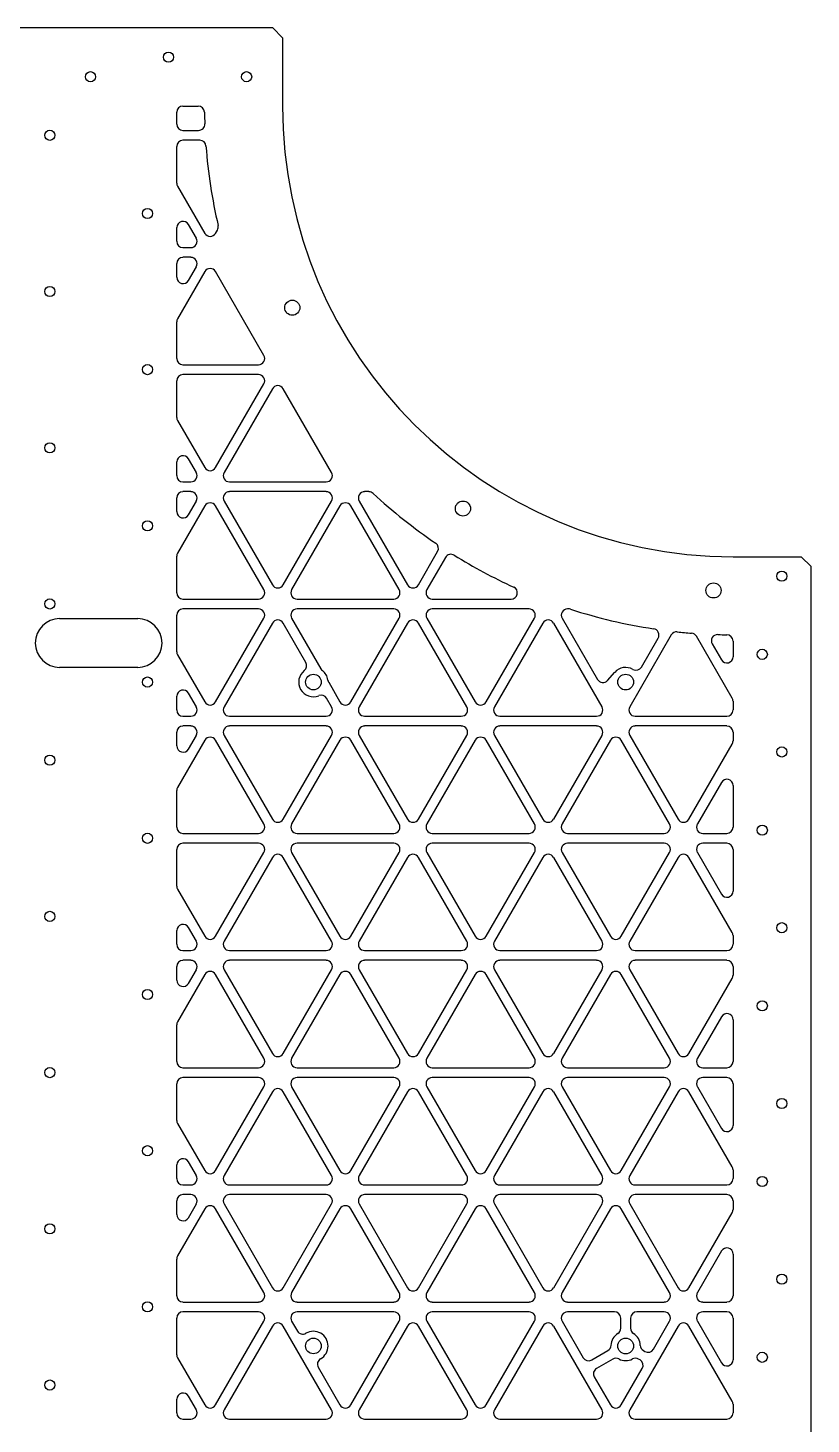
# Model space of a CAD drawing. Header units: inches. Extents: x -14.6 to 14.6, y -15.4 to 14.9.
# Drawn here: x 4.59 to 14.62, y -3 to 14.88 of the extents above; entities that cross this region are included whole.
import ezdxf

# ---------------------------------------------------------------- set-up
doc = ezdxf.new("R2010")
doc.units = ezdxf.units.IN
doc.header["$MEASUREMENT"] = 0

msp = doc.modelspace()

# ---------------------------------------------------------------- linework, layer by layer
at = {"color": 7, "linetype": 'Continuous', "lineweight": 25}
for p, q in [((7.73, 14.875), (-7.73, 14.875)), ((7.855, 14.75), (7.73, 14.875)), ((7.855, 14.75), (7.855, 13.875)), ((6.5, 13.643), (6.5, 13.795)), ((6.58, 13.875), (6.775, 13.875)), ((6.58, 13.562), (6.779, 13.562)), ((6.795, 13.438), (6.58, 13.438)), ((6.5, 12.888), (6.5, 13.357)), ((6.511, 12.848), (6.859, 12.245)), ((6.751, 12.182), (6.649, 12.358)), ((6.5, 12.143), (6.5, 12.318)), ((6.997, 12.245), (7.022, 12.287)), ((6.58, 12.062), (6.681, 12.062)), ((6.5, 11.682), (6.5, 11.857)), ((6.681, 11.938), (6.58, 11.938)), ((6.649, 11.642), (6.751, 11.818)), ((6.859, 11.755), (6.511, 11.152)), ((7.617, 10.682), (6.997, 11.755)), ((6.5, 10.643), (6.5, 11.112)), ((6.58, 10.562), (7.547, 10.562)), ((7.547, 10.438), (6.58, 10.438)), ((6.5, 9.888), (6.5, 10.357)), ((6.997, 9.245), (7.617, 10.318)), ((7.725, 10.255), (7.106, 9.182)), ((8.483, 9.182), (7.864, 10.255)), ((6.511, 9.848), (6.859, 9.245)), ((6.5, 9.143), (6.5, 9.318)), ((6.751, 9.182), (6.649, 9.358)), ((6.58, 9.062), (6.681, 9.062)), ((6.681, 8.938), (6.58, 8.938)), ((7.175, 9.062), (8.413, 9.062)), ((8.413, 8.938), (7.175, 8.938)), ((8.962, 8.938), (8.907, 8.938)), ((6.5, 8.682), (6.5, 8.857)), ((6.649, 8.642), (6.751, 8.818)), ((7.106, 8.818), (7.725, 7.745)), ((7.864, 7.745), (8.483, 8.818)), ((8.838, 8.818), (9.457, 7.745)), ((6.859, 8.755), (6.511, 8.152)), ((7.617, 7.683), (6.997, 8.755)), ((8.591, 8.755), (7.972, 7.683)), ((9.349, 7.683), (8.73, 8.755)), ((6.5, 7.643), (6.5, 8.112)), ((9.596, 7.745), (9.842, 8.171)), ((9.942, 8.096), (9.704, 7.683)), ((13.625, 8.105), (14.5, 8.105)), ((14.625, 7.98), (14.5, 8.105)), ((14.625, -7.98), (14.625, 7.98)), ((6.58, 7.562), (7.547, 7.562)), ((8.041, 7.562), (9.279, 7.562)), ((9.773, 7.562), (10.783, 7.562)), ((6.5, 6.888), (6.5, 7.357)), ((7.547, 7.438), (6.58, 7.438)), ((9.279, 7.438), (8.041, 7.438)), ((11.012, 7.438), (9.773, 7.438)), ((11.517, 7.438), (11.505, 7.438)), ((5, 7.312), (6, 7.312)), ((6.997, 6.245), (7.617, 7.317)), ((7.725, 7.255), (7.106, 6.183)), ((8.155, 6.751), (7.864, 7.255)), ((7.972, 7.317), (8.345, 6.671)), ((8.73, 6.245), (9.349, 7.317)), ((9.457, 7.255), (8.838, 6.183)), ((10.215, 6.183), (9.596, 7.255)), ((9.704, 7.317), (10.323, 6.245)), ((10.462, 6.245), (11.081, 7.317)), ((11.189, 7.255), (10.57, 6.183)), ((11.947, 6.183), (11.328, 7.255)), ((11.436, 7.317), (11.888, 6.534)), ((12.833, 7.103), (12.302, 6.183)), ((12.452, 6.692), (12.666, 7.063)), ((13.614, 6.294), (13.157, 7.086)), ((13.358, 6.988), (13.476, 6.784)), ((13.625, 7.025), (13.625, 6.824)), ((6.511, 6.848), (6.859, 6.245)), ((6, 6.688), (5, 6.688)), ((12.017, 6.521), (12.11, 6.625)), ((8.446, 6.497), (8.591, 6.245)), ((6.5, 6.143), (6.5, 6.318)), ((6.751, 6.183), (6.649, 6.358)), ((8.483, 6.183), (8.42, 6.292)), ((13.625, 6.254), (13.625, 6.143)), ((6.58, 6.062), (6.681, 6.062)), ((6.681, 5.938), (6.58, 5.938)), ((7.175, 6.062), (8.413, 6.062)), ((8.413, 5.938), (7.175, 5.938)), ((8.907, 6.062), (10.145, 6.062)), ((10.145, 5.938), (8.907, 5.938)), ((10.639, 6.062), (11.878, 6.062)), ((11.878, 5.938), (10.639, 5.938)), ((12.371, 6.062), (13.545, 6.062)), ((13.545, 5.938), (12.371, 5.938)), ((6.5, 5.682), (6.5, 5.857)), ((6.859, 5.755), (6.511, 5.152)), ((6.649, 5.642), (6.751, 5.817)), ((7.617, 4.683), (6.997, 5.755)), ((7.106, 5.817), (7.725, 4.745)), ((7.864, 4.745), (8.483, 5.817)), ((8.591, 5.755), (7.972, 4.683)), ((9.349, 4.683), (8.73, 5.755)), ((8.838, 5.817), (9.457, 4.745)), ((9.596, 4.745), (10.215, 5.817)), ((10.323, 5.755), (9.704, 4.683)), ((11.081, 4.683), (10.462, 5.755)), ((10.57, 5.817), (11.189, 4.745)), ((11.328, 4.745), (11.947, 5.817)), ((12.055, 5.755), (11.436, 4.683)), ((12.813, 4.683), (12.194, 5.755)), ((12.302, 5.817), (12.921, 4.745)), ((13.625, 5.857), (13.625, 5.746)), ((13.06, 4.745), (13.614, 5.706)), ((13.476, 5.216), (13.168, 4.683)), ((6.5, 4.643), (6.5, 5.112)), ((13.625, 5.176), (13.625, 4.643)), ((6.58, 4.562), (7.547, 4.562)), ((8.041, 4.562), (9.279, 4.562)), ((9.773, 4.562), (11.012, 4.562)), ((11.505, 4.562), (12.744, 4.562)), ((13.237, 4.562), (13.545, 4.562)), ((6.5, 3.888), (6.5, 4.357)), ((7.547, 4.438), (6.58, 4.438)), ((6.997, 3.245), (7.617, 4.317)), ((7.972, 4.317), (8.591, 3.245)), ((9.279, 4.438), (8.041, 4.438)), ((8.73, 3.245), (9.349, 4.317)), ((9.704, 4.317), (10.323, 3.245)), ((11.012, 4.438), (9.773, 4.438)), ((10.462, 3.245), (11.081, 4.317)), ((11.436, 4.317), (12.055, 3.245)), ((12.744, 4.438), (11.505, 4.438)), ((12.194, 3.245), (12.813, 4.317)), ((13.168, 4.317), (13.476, 3.784)), ((13.545, 4.438), (13.237, 4.438)), ((13.625, 4.357), (13.625, 3.824)), ((7.725, 4.255), (7.106, 3.183)), ((8.483, 3.183), (7.864, 4.255)), ((9.457, 4.255), (8.838, 3.183)), ((10.215, 3.183), (9.596, 4.255)), ((11.189, 4.255), (10.57, 3.183)), ((11.947, 3.183), (11.328, 4.255)), ((12.921, 4.255), (12.302, 3.183)), ((13.614, 3.294), (13.06, 4.255)), ((6.511, 3.848), (6.859, 3.245)), ((6.5, 3.143), (6.5, 3.318)), ((6.751, 3.183), (6.649, 3.358)), ((13.625, 3.254), (13.625, 3.143)), ((6.58, 3.062), (6.681, 3.062)), ((7.175, 3.062), (8.413, 3.062)), ((8.907, 3.062), (10.145, 3.062)), ((10.639, 3.062), (11.878, 3.062)), ((12.371, 3.062), (13.545, 3.062)), ((6.681, 2.938), (6.58, 2.938)), ((8.413, 2.938), (7.175, 2.938)), ((10.145, 2.938), (8.907, 2.938)), ((11.878, 2.938), (10.639, 2.938)), ((13.545, 2.938), (12.371, 2.938)), ((6.5, 2.682), (6.5, 2.857)), ((6.859, 2.755), (6.511, 2.152)), ((6.649, 2.642), (6.751, 2.817)), ((7.617, 1.683), (6.997, 2.755)), ((7.106, 2.817), (7.725, 1.745)), ((7.864, 1.745), (8.483, 2.817)), ((8.591, 2.755), (7.972, 1.683)), ((9.349, 1.683), (8.73, 2.755)), ((8.838, 2.817), (9.457, 1.745)), ((9.596, 1.745), (10.215, 2.817)), ((10.323, 2.755), (9.704, 1.683)), ((11.081, 1.683), (10.462, 2.755)), ((10.57, 2.817), (11.189, 1.745)), ((11.328, 1.745), (11.947, 2.817)), ((12.055, 2.755), (11.436, 1.683)), ((12.813, 1.683), (12.194, 2.755)), ((12.302, 2.817), (12.921, 1.745)), ((13.06, 1.745), (13.614, 2.706)), ((13.625, 2.857), (13.625, 2.746)), ((13.476, 2.216), (13.168, 1.683)), ((13.625, 2.176), (13.625, 1.643)), ((6.5, 1.643), (6.5, 2.112)), ((6.58, 1.562), (7.547, 1.562)), ((7.547, 1.438), (6.58, 1.438)), ((8.041, 1.562), (9.279, 1.562)), ((9.279, 1.438), (8.041, 1.438)), ((9.773, 1.562), (11.012, 1.562)), ((11.012, 1.438), (9.773, 1.438)), ((11.505, 1.562), (12.744, 1.562)), ((12.744, 1.438), (11.505, 1.438)), ((13.237, 1.562), (13.545, 1.562)), ((13.545, 1.438), (13.237, 1.438)), ((6.5, 0.888), (6.5, 1.357)), ((6.997, 0.245), (7.617, 1.317)), ((7.725, 1.255), (7.106, 0.182)), ((8.483, 0.182), (7.864, 1.255)), ((7.972, 1.317), (8.591, 0.245)), ((8.73, 0.245), (9.349, 1.317)), ((9.457, 1.255), (8.838, 0.182)), ((10.215, 0.182), (9.596, 1.255)), ((9.704, 1.317), (10.323, 0.245)), ((10.462, 0.245), (11.081, 1.317)), ((11.189, 1.255), (10.57, 0.182)), ((11.947, 0.182), (11.328, 1.255)), ((11.436, 1.317), (12.055, 0.245)), ((12.194, 0.245), (12.813, 1.317)), ((12.921, 1.255), (12.302, 0.182)), ((13.614, 0.294), (13.06, 1.255)), ((13.168, 1.317), (13.476, 0.784)), ((13.625, 1.357), (13.625, 0.824)), ((6.511, 0.848), (6.859, 0.245)), ((6.751, 0.182), (6.649, 0.358)), ((6.5, 0.142), (6.5, 0.318)), ((13.625, 0.254), (13.625, 0.142)), ((6.58, 0.062), (6.681, 0.062)), ((7.175, 0.062), (8.413, 0.062)), ((8.907, 0.062), (10.145, 0.062)), ((10.639, 0.062), (11.878, 0.062)), ((12.371, 0.062), (13.545, 0.062)), ((6.5, -0.318), (6.5, -0.142)), ((6.681, -0.062), (6.58, -0.062)), ((8.413, -0.062), (7.175, -0.062)), ((10.145, -0.062), (8.907, -0.062)), ((11.878, -0.062), (10.639, -0.062)), ((13.545, -0.062), (12.371, -0.062)), ((13.625, -0.142), (13.625, -0.254)), ((6.859, -0.245), (6.511, -0.848)), ((6.649, -0.358), (6.751, -0.182)), ((7.617, -1.317), (6.997, -0.245)), ((7.106, -0.182), (7.725, -1.255)), ((7.864, -1.255), (8.483, -0.182)), ((8.591, -0.245), (7.972, -1.317)), ((9.349, -1.317), (8.73, -0.245)), ((8.838, -0.182), (9.457, -1.255)), ((9.596, -1.255), (10.215, -0.182)), ((10.323, -0.245), (9.704, -1.317)), ((11.081, -1.317), (10.462, -0.245)), ((10.57, -0.182), (11.189, -1.255)), ((11.328, -1.255), (11.947, -0.182)), ((12.055, -0.245), (11.436, -1.317)), ((12.813, -1.317), (12.194, -0.245)), ((12.302, -0.182), (12.921, -1.255)), ((13.06, -1.255), (13.614, -0.294)), ((6.5, -1.357), (6.5, -0.888)), ((13.476, -0.784), (13.168, -1.317)), ((13.625, -0.824), (13.625, -1.357)), ((6.58, -1.438), (7.547, -1.438)), ((7.547, -1.562), (6.58, -1.562)), ((8.041, -1.438), (9.279, -1.438)), ((9.279, -1.562), (8.041, -1.562)), ((9.773, -1.438), (11.012, -1.438)), ((11.012, -1.562), (9.773, -1.562)), ((11.505, -1.438), (12.744, -1.438)), ((12.107, -1.562), (11.505, -1.562)), ((12.744, -1.562), (12.393, -1.562)), ((13.237, -1.438), (13.545, -1.438)), ((13.545, -1.562), (13.237, -1.562)), ((6.5, -2.112), (6.5, -1.643)), ((6.997, -2.755), (7.617, -1.683)), ((7.725, -1.745), (7.106, -2.817)), ((8.483, -2.817), (7.864, -1.745)), ((7.972, -1.683), (8.045, -1.809)), ((8.73, -2.755), (9.349, -1.683)), ((9.457, -1.745), (8.838, -2.817)), ((10.215, -2.817), (9.596, -1.745)), ((9.704, -1.683), (10.323, -2.755)), ((10.462, -2.755), (11.081, -1.683)), ((11.189, -1.745), (10.57, -2.817)), ((11.947, -2.817), (11.328, -1.745)), ((11.436, -1.683), (11.706, -2.15)), ((12.188, -1.774), (12.188, -1.643)), ((12.921, -1.745), (12.302, -2.817)), ((12.312, -1.643), (12.312, -1.774)), ((12.606, -2.041), (12.813, -1.683)), ((13.614, -2.706), (13.06, -1.745)), ((13.168, -1.683), (13.476, -2.216)), ((13.625, -1.643), (13.625, -2.176)), ((11.815, -2.179), (12.023, -2.059)), ((12.477, -2.059), (12.497, -2.07)), ((6.511, -2.152), (6.859, -2.755)), ((8.313, -2.273), (8.591, -2.755)), ((12.085, -2.167), (11.877, -2.287)), ((12.194, -2.755), (12.463, -2.288)), ((12.434, -2.178), (12.415, -2.167)), ((11.848, -2.397), (12.055, -2.755)), ((6.751, -2.817), (6.649, -2.642)), ((6.5, -2.857), (6.5, -2.682)), ((13.625, -2.746), (13.625, -2.857)), ((6.58, -2.938), (6.681, -2.938)), ((7.175, -2.938), (8.413, -2.938)), ((8.907, -2.938), (10.145, -2.938)), ((10.639, -2.938), (11.878, -2.938)), ((12.371, -2.938), (13.545, -2.938))]:
    msp.add_line(p, q, dxfattribs=at)
for centre, radius in [((6.395, 14.5), 0.065), ((5.395, 14.25), 0.065), ((7.395, 14.25), 0.065), ((4.875, 13.5), 0.065), ((6.125, 12.5), 0.065), ((4.875, 11.5), 0.065), ((7.98, 11.293), 0.0968), ((6.125, 10.5), 0.065), ((4.875, 9.5), 0.065), ((10.166, 8.721), 0.0968), ((6.125, 8.5), 0.065), ((14.25, 7.855), 0.065), ((13.375, 7.673), 0.0967), ((4.875, 7.5), 0.065), ((14, 6.855), 0.065), ((6.125, 6.5), 0.065), ((8.25, 6.5), 0.1), ((12.25, 6.5), 0.101), ((4.875, 5.5), 0.065), ((14.25, 5.605), 0.065), ((14, 4.605), 0.065), ((6.125, 4.5), 0.065), ((4.875, 3.5), 0.065), ((14.25, 3.355), 0.065), ((6.125, 2.5), 0.065), ((14, 2.355), 0.065), ((4.875, 1.5), 0.065), ((14.25, 1.105), 0.065), ((6.125, 0.5), 0.065), ((14, 0.105), 0.065), ((4.875, -0.5), 0.065), ((14.25, -1.145), 0.065), ((6.125, -1.5), 0.065), ((8.25, -2), 0.1), ((12.25, -2), 0.101), ((14, -2.145), 0.065), ((4.875, -2.5), 0.065)]:
    msp.add_circle(centre, radius, dxfattribs=at)
for centre, radius, start, end in [((6.58, 13.795), 0.08, 90, 180), ((6.775, 13.795), 0.08, 0.6692, 90), ((13.625, 13.875), 6.77, 180.6692, 181.9451), ((13.625, 13.875), 5.77, 180, 270), ((6.58, 13.643), 0.08, 180, 270), ((6.779, 13.643), 0.08, 270, 1.9451), ((6.58, 13.357), 0.08, 90, 180), ((6.795, 13.357), 0.08, 4.3327, 90), ((13.625, 13.875), 6.77, 184.3327, 193.0635), ((6.58, 12.888), 0.08, 180, 210), ((6.58, 12.318), 0.08, 30, 180), ((6.952, 12.327), 0.08, 330, 13.0635), ((6.681, 12.143), 0.08, 270, 30), ((6.928, 12.285), 0.08, 210, 330), ((6.58, 12.143), 0.08, 180, 270), ((6.58, 11.857), 0.08, 90, 180), ((6.681, 11.857), 0.08, 330, 90), ((6.58, 11.682), 0.08, 180, 330), ((6.928, 11.715), 0.08, 30, 150), ((6.58, 11.112), 0.08, 150, 180), ((6.58, 10.643), 0.08, 180, 270), ((7.547, 10.643), 0.08, 270, 30), ((6.58, 10.357), 0.08, 90, 180), ((7.547, 10.357), 0.08, 330, 90), ((7.794, 10.215), 0.08, 30, 150), ((6.58, 9.888), 0.08, 180, 210), ((6.58, 9.318), 0.08, 30, 180), ((6.58, 9.143), 0.08, 180, 270), ((6.681, 9.143), 0.08, 270, 30), ((6.928, 9.285), 0.08, 210, 330), ((7.175, 9.143), 0.08, 150, 270), ((8.413, 9.143), 0.08, 270, 30), ((6.681, 8.857), 0.08, 330, 90), ((7.175, 8.857), 0.08, 90, 210), ((8.413, 8.857), 0.08, 330, 90), ((8.907, 8.857), 0.08, 90, 210), ((8.962, 8.857), 0.08, 47.0949, 90), ((6.58, 8.857), 0.08, 90, 180), ((6.928, 8.715), 0.08, 30, 150), ((8.66, 8.715), 0.08, 30, 150), ((13.625, 13.875), 6.77, 227.0949, 235.7756), ((6.58, 8.682), 0.08, 180, 330), ((9.772, 8.211), 0.08, 330, 55.7756), ((6.58, 8.112), 0.08, 150, 180), ((10.012, 8.056), 0.08, 58.1629, 150), ((13.625, 13.875), 6.77, 238.1629, 245.4852), ((7.794, 7.785), 0.08, 210, 330), ((9.526, 7.785), 0.08, 210, 330), ((10.783, 7.643), 0.08, 270, 65.4852), ((6.58, 7.643), 0.08, 180, 270), ((7.547, 7.643), 0.08, 270, 30), ((8.041, 7.643), 0.08, 150, 270), ((9.279, 7.643), 0.08, 270, 30), ((9.773, 7.643), 0.08, 150, 270), ((6.58, 7.357), 0.08, 90, 180), ((7.547, 7.357), 0.08, 330, 90), ((8.041, 7.357), 0.08, 90, 210), ((9.279, 7.357), 0.08, 330, 90), ((9.773, 7.357), 0.08, 90, 210), ((11.012, 7.357), 0.08, 330, 90), ((11.505, 7.357), 0.08, 90, 210), ((11.517, 7.357), 0.08, 72.0749, 90), ((13.625, 13.875), 6.77, 252.0749, 261.3641), ((5, 7), 0.312, 90, 270), ((6, 7), 0.312, 270, 90), ((7.794, 7.215), 0.08, 30, 150), ((9.526, 7.215), 0.08, 30, 150), ((11.258, 7.215), 0.08, 30, 150), ((12.596, 7.103), 0.08, 330, 81.3641), ((12.903, 7.063), 0.08, 83.9474, 150), ((13.625, 13.875), 6.77, 263.9474, 265.5029), ((13.088, 7.046), 0.08, 30, 85.5029), ((13.428, 7.028), 0.08, 88.348, 210), ((13.625, 13.875), 6.77, 268.348, 269.3308), ((13.545, 7.025), 0.08, 0, 89.3308), ((6.58, 6.888), 0.08, 180, 210), ((13.545, 6.824), 0.08, 210, 0), ((8.25, 6.5), 0.188, 127.9958, 292.0042), ((8.085, 6.711), 0.08, 307.9958, 30), ((8.414, 6.711), 0.08, 210, 232.1319), ((8.25, 6.5), 0.188, 7.8681, 52.1319), ((12.25, 6.5), 0.187, 60.2808, 138.3468), ((12.383, 6.732), 0.08, 240.2808, 330), ((8.515, 6.537), 0.08, 187.8681, 210), ((11.958, 6.574), 0.08, 210, 318.3468), ((6.58, 6.318), 0.08, 30, 180), ((8.35, 6.252), 0.08, 30, 112.0042), ((13.545, 6.254), 0.08, 0, 30), ((6.58, 6.143), 0.08, 180, 270), ((6.681, 6.143), 0.08, 270, 30), ((6.928, 6.285), 0.08, 210, 330), ((7.175, 6.143), 0.08, 150, 270), ((8.413, 6.143), 0.08, 270, 30), ((8.66, 6.285), 0.08, 210, 330), ((8.907, 6.143), 0.08, 150, 270), ((10.145, 6.143), 0.08, 270, 30), ((10.392, 6.285), 0.08, 210, 330), ((10.639, 6.143), 0.08, 150, 270), ((11.878, 6.143), 0.08, 270, 30), ((12.371, 6.143), 0.08, 150, 270), ((13.545, 6.143), 0.08, 270, 360), ((6.58, 5.857), 0.08, 90, 180), ((6.681, 5.857), 0.08, 330, 90), ((7.175, 5.857), 0.08, 90, 210), ((8.413, 5.857), 0.08, 330, 90), ((8.907, 5.857), 0.08, 90, 210), ((10.145, 5.857), 0.08, 330, 90), ((10.639, 5.857), 0.08, 90, 210), ((11.878, 5.857), 0.08, 330, 90), ((12.371, 5.857), 0.08, 90, 210), ((13.545, 5.857), 0.08, 0, 90), ((6.928, 5.715), 0.08, 30, 150), ((8.66, 5.715), 0.08, 30, 150), ((10.392, 5.715), 0.08, 30, 150), ((12.124, 5.715), 0.08, 30, 150), ((13.545, 5.746), 0.08, 330, 360), ((6.58, 5.682), 0.08, 180, 330), ((13.545, 5.176), 0.08, 0, 150), ((6.58, 5.112), 0.08, 150, 180), ((7.547, 4.643), 0.08, 270, 30), ((7.794, 4.785), 0.08, 210, 330), ((8.041, 4.643), 0.08, 150, 270), ((9.279, 4.643), 0.08, 270, 30), ((9.526, 4.785), 0.08, 210, 330), ((9.773, 4.643), 0.08, 150, 270), ((11.012, 4.643), 0.08, 270, 30), ((11.258, 4.785), 0.08, 210, 330), ((11.505, 4.643), 0.08, 150, 270), ((12.744, 4.643), 0.08, 270, 30), ((12.99, 4.785), 0.08, 210, 330), ((13.237, 4.643), 0.08, 150, 270), ((6.58, 4.643), 0.08, 180, 270), ((13.545, 4.643), 0.08, 270, 360), ((6.58, 4.357), 0.08, 90, 180), ((7.547, 4.357), 0.08, 330, 90), ((7.794, 4.215), 0.08, 30, 150), ((8.041, 4.357), 0.08, 90, 210), ((9.279, 4.357), 0.08, 330, 90), ((9.526, 4.215), 0.08, 30, 150), ((9.773, 4.357), 0.08, 90, 210), ((11.012, 4.357), 0.08, 330, 90), ((11.258, 4.215), 0.08, 30, 150), ((11.505, 4.357), 0.08, 90, 210), ((12.744, 4.357), 0.08, 330, 90), ((12.99, 4.215), 0.08, 30, 150), ((13.237, 4.357), 0.08, 90, 210), ((13.545, 4.357), 0.08, 0, 90), ((6.58, 3.888), 0.08, 180, 210), ((13.545, 3.824), 0.08, 210, 0), ((6.58, 3.318), 0.08, 30, 180), ((6.928, 3.285), 0.08, 210, 330), ((8.66, 3.285), 0.08, 210, 330), ((10.392, 3.285), 0.08, 210, 330), ((12.124, 3.285), 0.08, 210, 330), ((13.545, 3.254), 0.08, 0, 30), ((6.58, 3.143), 0.08, 180, 270), ((6.681, 3.143), 0.08, 270, 30), ((7.175, 3.143), 0.08, 150, 270), ((8.413, 3.143), 0.08, 270, 30), ((8.907, 3.143), 0.08, 150, 270), ((10.145, 3.143), 0.08, 270, 30), ((10.639, 3.143), 0.08, 150, 270), ((11.878, 3.143), 0.08, 270, 30), ((12.371, 3.143), 0.08, 150, 270), ((13.545, 3.143), 0.08, 270, 360), ((6.58, 2.857), 0.08, 90, 180), ((6.681, 2.857), 0.08, 330, 90), ((7.175, 2.857), 0.08, 90, 210), ((8.413, 2.857), 0.08, 330, 90), ((8.907, 2.857), 0.08, 90, 210), ((10.145, 2.857), 0.08, 330, 90), ((10.639, 2.857), 0.08, 90, 210), ((11.878, 2.857), 0.08, 330, 90), ((12.371, 2.857), 0.08, 90, 210), ((13.545, 2.857), 0.08, 0, 90), ((6.58, 2.682), 0.08, 180, 330), ((6.928, 2.715), 0.08, 30, 150), ((8.66, 2.715), 0.08, 30, 150), ((10.392, 2.715), 0.08, 30, 150), ((12.124, 2.715), 0.08, 30, 150), ((13.545, 2.746), 0.08, 330, 360), ((6.58, 2.112), 0.08, 150, 180), ((13.545, 2.176), 0.08, 0, 150), ((6.58, 1.643), 0.08, 180, 270), ((7.547, 1.643), 0.08, 270, 30), ((7.794, 1.785), 0.08, 210, 330), ((8.041, 1.643), 0.08, 150, 270), ((9.279, 1.643), 0.08, 270, 30), ((9.526, 1.785), 0.08, 210, 330), ((9.773, 1.643), 0.08, 150, 270), ((11.012, 1.643), 0.08, 270, 30), ((11.258, 1.785), 0.08, 210, 330), ((11.505, 1.643), 0.08, 150, 270), ((12.744, 1.643), 0.08, 270, 30), ((12.99, 1.785), 0.08, 210, 330), ((13.237, 1.643), 0.08, 150, 270), ((13.545, 1.643), 0.08, 270, 360), ((6.58, 1.357), 0.08, 90, 180), ((7.547, 1.357), 0.08, 330, 90), ((8.041, 1.357), 0.08, 90, 210), ((9.279, 1.357), 0.08, 330, 90), ((9.773, 1.357), 0.08, 90, 210), ((11.012, 1.357), 0.08, 330, 90), ((11.505, 1.357), 0.08, 90, 210), ((12.744, 1.357), 0.08, 330, 90), ((13.237, 1.357), 0.08, 90, 210), ((13.545, 1.357), 0.08, 0, 90), ((7.794, 1.215), 0.08, 30, 150), ((9.526, 1.215), 0.08, 30, 150), ((11.258, 1.215), 0.08, 30, 150), ((12.99, 1.215), 0.08, 30, 150), ((6.58, 0.888), 0.08, 180, 210), ((13.545, 0.824), 0.08, 210, 0), ((6.58, 0.318), 0.08, 30, 180), ((6.681, 0.142), 0.08, 270, 30), ((6.928, 0.285), 0.08, 210, 330), ((7.175, 0.142), 0.08, 150, 270), ((8.413, 0.142), 0.08, 270, 30), ((8.66, 0.285), 0.08, 210, 330), ((8.907, 0.142), 0.08, 150, 270), ((10.145, 0.142), 0.08, 270, 30), ((10.392, 0.285), 0.08, 210, 330), ((10.639, 0.142), 0.08, 150, 270), ((11.878, 0.142), 0.08, 270, 30), ((12.124, 0.285), 0.08, 210, 330), ((12.371, 0.142), 0.08, 150, 270), ((13.545, 0.254), 0.08, 0, 30), ((6.58, 0.142), 0.08, 180, 270), ((13.545, 0.142), 0.08, 270, 360), ((6.58, -0.142), 0.08, 90, 180), ((6.681, -0.142), 0.08, 330, 90), ((7.175, -0.142), 0.08, 90, 210), ((8.413, -0.142), 0.08, 330, 90), ((8.907, -0.142), 0.08, 90, 210), ((10.145, -0.142), 0.08, 330, 90), ((10.639, -0.142), 0.08, 90, 210), ((11.878, -0.142), 0.08, 330, 90), ((12.371, -0.142), 0.08, 90, 210), ((13.545, -0.142), 0.08, 0, 90), ((6.58, -0.318), 0.08, 180, 330), ((6.928, -0.285), 0.08, 30, 150), ((8.66, -0.285), 0.08, 30, 150), ((10.392, -0.285), 0.08, 30, 150), ((12.124, -0.285), 0.08, 30, 150), ((13.545, -0.254), 0.08, 330, 360), ((6.58, -0.888), 0.08, 150, 180), ((13.545, -0.824), 0.08, 0, 150), ((6.58, -1.357), 0.08, 180, 270), ((7.547, -1.357), 0.08, 270, 30), ((7.794, -1.215), 0.08, 210, 330), ((8.041, -1.357), 0.08, 150, 270), ((9.279, -1.357), 0.08, 270, 30), ((9.526, -1.215), 0.08, 210, 330), ((9.773, -1.357), 0.08, 150, 270), ((11.012, -1.357), 0.08, 270, 30), ((11.258, -1.215), 0.08, 210, 330), ((11.505, -1.357), 0.08, 150, 270), ((12.744, -1.357), 0.08, 270, 30), ((12.99, -1.215), 0.08, 210, 330), ((13.237, -1.357), 0.08, 150, 270), ((13.545, -1.357), 0.08, 270, 360), ((6.58, -1.643), 0.08, 90, 180), ((7.547, -1.643), 0.08, 330, 90), ((8.041, -1.643), 0.08, 90, 210), ((9.279, -1.643), 0.08, 330, 90), ((9.773, -1.643), 0.08, 90, 210), ((11.012, -1.643), 0.08, 330, 90), ((11.505, -1.643), 0.08, 90, 210), ((12.107, -1.643), 0.08, 0, 90), ((12.393, -1.643), 0.08, 90, 180), ((12.744, -1.643), 0.08, 330, 90), ((13.237, -1.643), 0.08, 90, 210), ((13.545, -1.643), 0.08, 0, 90), ((7.794, -1.785), 0.08, 30, 150), ((9.526, -1.785), 0.08, 30, 150), ((11.258, -1.785), 0.08, 30, 150), ((12.107, -1.774), 0.08, 302.1888, 360), ((12.393, -1.774), 0.08, 180, 237.8112), ((12.99, -1.785), 0.08, 30, 150), ((8.114, -1.769), 0.08, 210, 300.4733), ((8.25, -2), 0.188, 299.5267, 120.4733), ((12.25, -2), 0.188, 122.1888, 177.8112), ((12.25, -2), 0.188, 2.1888, 57.8112), ((6.58, -2.112), 0.08, 180, 210), ((11.983, -1.99), 0.08, 300, 357.8112), ((12.517, -1.99), 0.08, 182.1888, 240), ((12.537, -2.001), 0.08, 240, 330), ((8.382, -2.233), 0.08, 119.5267, 210), ((11.775, -2.11), 0.08, 210, 300), ((11.917, -2.357), 0.08, 120, 210), ((12.125, -2.237), 0.08, 62.1888, 120), ((12.25, -2), 0.188, 242.1888, 297.8112), ((12.375, -2.237), 0.08, 60, 117.8112), ((12.394, -2.248), 0.08, 330, 60), ((13.545, -2.176), 0.08, 210, 0), ((6.58, -2.682), 0.08, 30, 180), ((6.58, -2.857), 0.08, 180, 270), ((6.681, -2.857), 0.08, 270, 30), ((6.928, -2.715), 0.08, 210, 330), ((7.175, -2.857), 0.08, 150, 270), ((8.413, -2.857), 0.08, 270, 30), ((8.66, -2.715), 0.08, 210, 330), ((8.907, -2.857), 0.08, 150, 270), ((10.145, -2.857), 0.08, 270, 30), ((10.392, -2.715), 0.08, 210, 330), ((10.639, -2.857), 0.08, 150, 270), ((11.878, -2.857), 0.08, 270, 30), ((12.124, -2.715), 0.08, 210, 330), ((12.371, -2.857), 0.08, 150, 270), ((13.545, -2.857), 0.08, 270, 360), ((13.545, -2.746), 0.08, 0, 30)]:
    msp.add_arc(centre, radius, start, end, dxfattribs=at)

doc.saveas('drawing.dxf')
